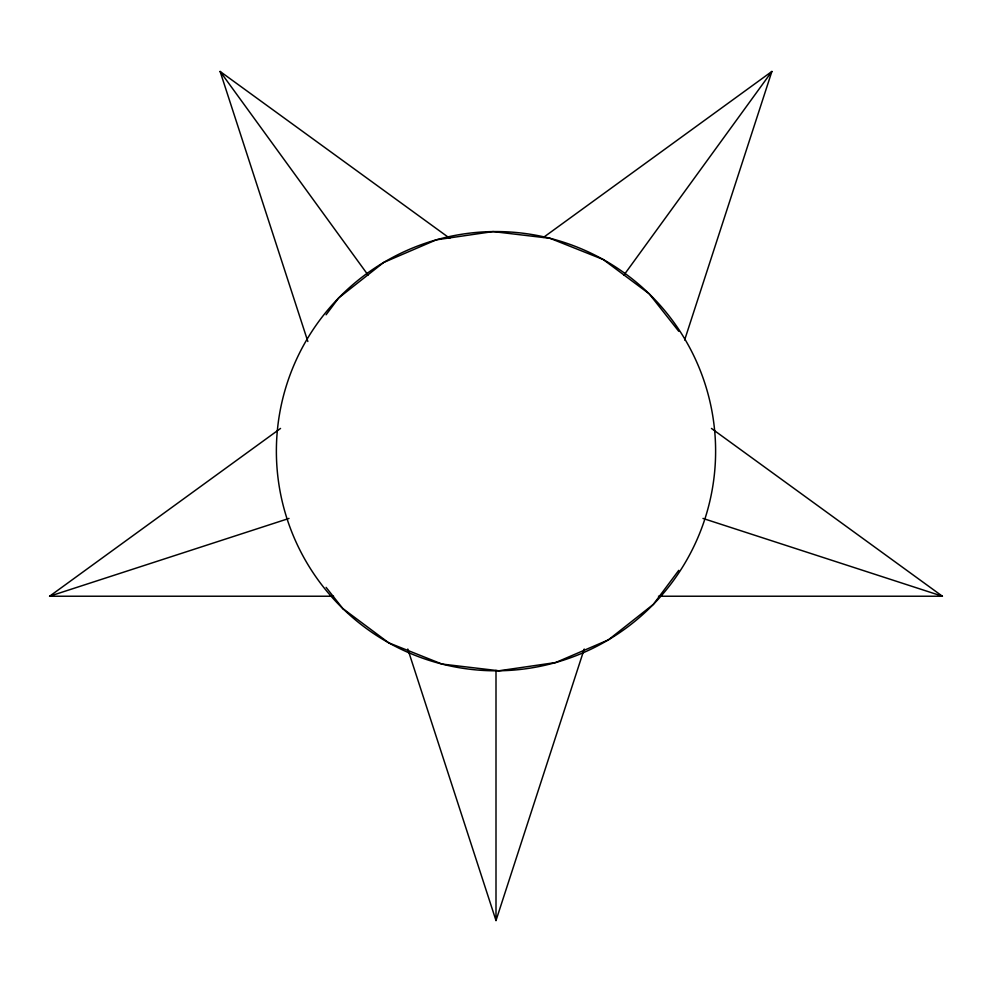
<?xml version="1.0" encoding="UTF-8"?>
<svg xmlns="http://www.w3.org/2000/svg" width="992" height="992" viewBox="0 0 992 992"><rect width="100%" height="100%" fill="white"/><g stroke="black" fill="none" stroke-linecap="round" stroke-linejoin="round"><path stroke-width="1.49" d="M407.786 649.053L496 920.551L584.214 649.053M684.629 340.008L771.888 71.449L543.442 237.423M623.918 275.106L771.888 71.449M326.095 314.786L338.644 297.984L383.656 262.471L436.319 239.828L493.061 231.582L550.002 238.303L603.248 259.532L649.202 293.818L678.764 331.303M678.764 570.338L653.356 604.376L608.344 639.89L555.681 662.532L498.939 670.778L441.998 664.057L388.752 642.828L342.798 608.542L326.095 587.363M333.523 596.229L49.6 596.229L280.55 428.432M49.6 596.229L289.019 518.432M658.477 596.229L942.4 596.229L711.45 428.432M702.981 518.432L942.4 596.229M307.842 341.484L220.112 71.449L449.81 238.34M220.112 71.449L368.082 275.106M496 670.356L496 920.551M342.798 608.542A219.616 219.616 0 0 0 708.871 505.176A219.616 219.616 0 0 0 436.319 239.828A219.616 219.616 0 0 0 342.798 608.542"/></g></svg>
